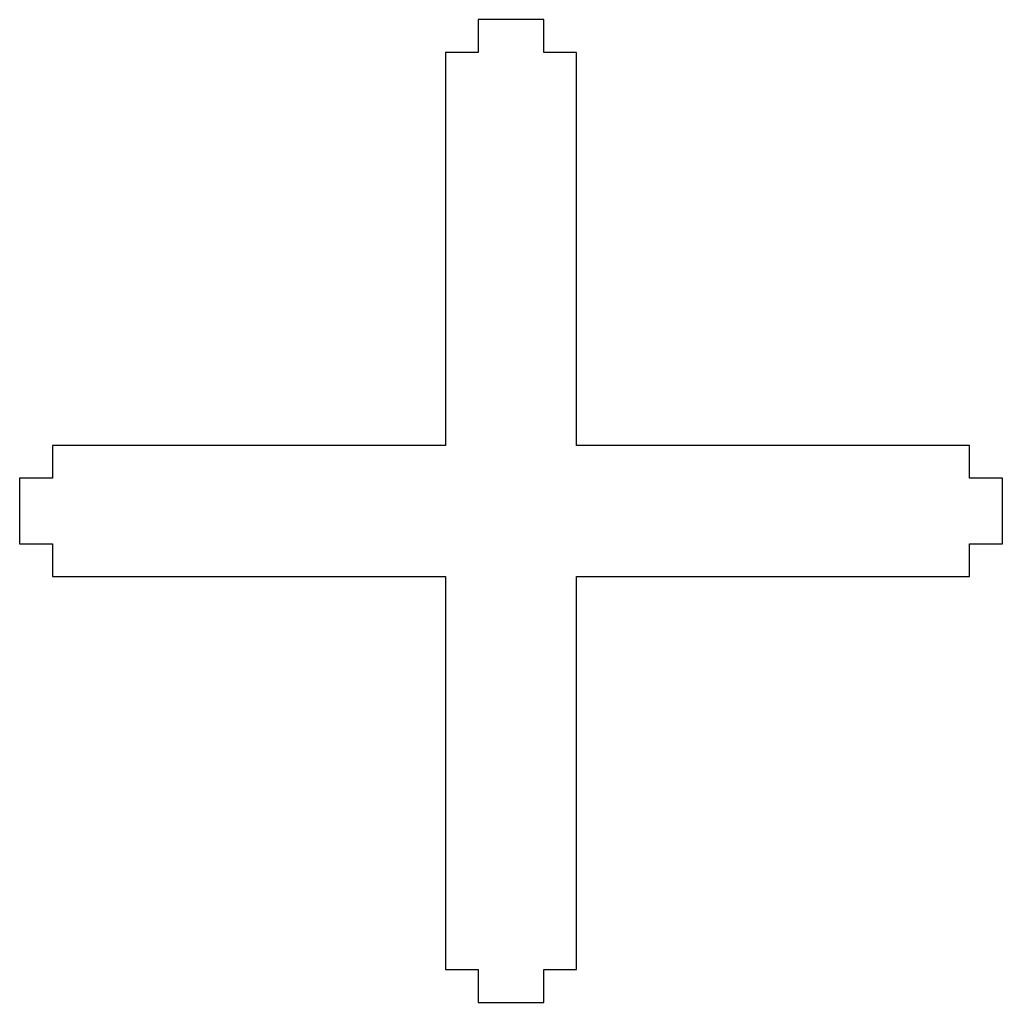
# Model space of a CAD drawing. Extents: x -73 to 181, y -8 to 80.
# Drawn here: x 53.062 to 54.938, y -7.688 to -5.812 of the extents above; entities that cross this region are included whole.
import ezdxf

# ---------------------------------------------------------------- set-up
doc = ezdxf.new("R2010")
doc.units = 0

msp = doc.modelspace()

# ---------------------------------------------------------------- linework, layer by layer
for p, q in [((54.0625, -5.8125), (53.9375, -5.8125)), ((53.9375, -5.8125), (53.9375, -5.875)), ((54.0625, -5.875), (54.0625, -5.8125)), ((53.9375, -5.875), (53.875, -5.875)), ((53.875, -5.875), (53.875, -6.625)), ((54.125, -5.875), (54.0625, -5.875)), ((54.125, -6.625), (54.125, -5.875)), ((53.875, -6.625), (53.125, -6.625)), ((53.125, -6.625), (53.125, -6.6875)), ((54.875, -6.625), (54.125, -6.625)), ((54.875, -6.6875), (54.875, -6.625)), ((53.125, -6.6875), (53.0625, -6.6875)), ((53.0625, -6.6875), (53.0625, -6.8125)), ((54.9375, -6.6875), (54.875, -6.6875)), ((54.9375, -6.8125), (54.9375, -6.6875)), ((53.0625, -6.8125), (53.125, -6.8125)), ((53.125, -6.8125), (53.125, -6.875)), ((54.875, -6.875), (54.875, -6.8125)), ((54.875, -6.8125), (54.9375, -6.8125)), ((53.125, -6.875), (53.875, -6.875)), ((53.875, -6.875), (53.875, -7.625)), ((54.125, -7.625), (54.125, -6.875)), ((54.125, -6.875), (54.875, -6.875)), ((53.875, -7.625), (53.9375, -7.625)), ((53.9375, -7.625), (53.9375, -7.6875)), ((54.0625, -7.6875), (54.0625, -7.625)), ((54.0625, -7.625), (54.125, -7.625)), ((53.9375, -7.6875), (54.0625, -7.6875))]:
    msp.add_line(p, q)

doc.saveas('drawing.dxf')
